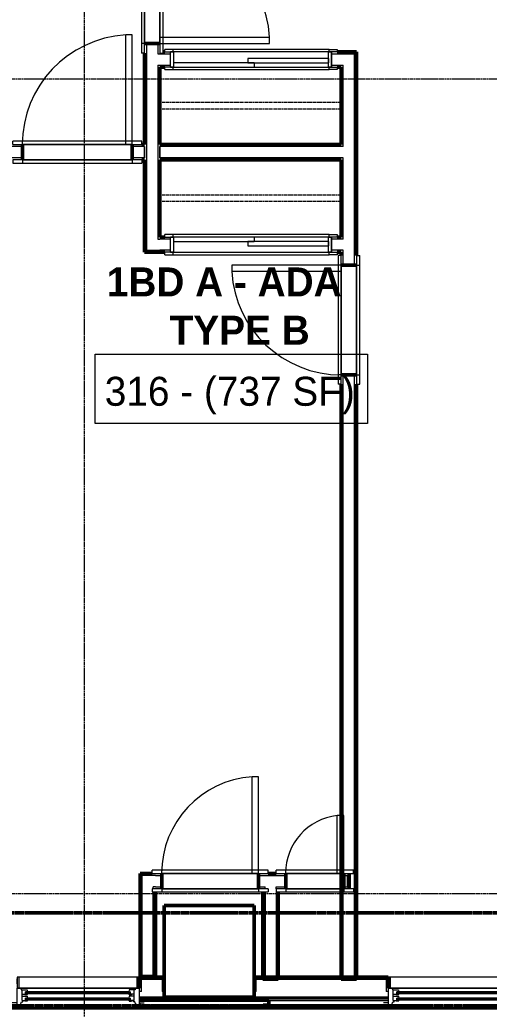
# Model space of a CAD drawing. Header units: inches. Extents: x -4235 to -464, y 9767 to 12347.
# Drawn here: x -3174.4 to -3028.8, y 11246.4 to 11553.7 of the extents above; entities that cross this region are included whole.
import ezdxf

# ---------------------------------------------------------------- set-up
doc = ezdxf.new("R2010")
doc.units = ezdxf.units.IN
doc.header["$MEASUREMENT"] = 0
for name, pattern in [('Dash', [0.25, 0.125, -0.125]), ('Dash 1_16_', [0.125, 0.0625, -0.0625]), ('Grid Line 1_2_', [0.875, 0.5, -0.125, 0.125, -0.125])]:
    doc.linetypes.add(name, pattern=pattern)
for name, color, linetype, lineweight in [('0-1', 7, 'Continuous', 5), ('0-2', 10, 'Continuous', 9), ('A-AREA-IDEN', 2, 'Continuous', 9), ('A-DOOR-1', 10, 'Continuous', 9), ('A-DOOR-2', 50, 'Continuous', 20), ('A-DOOR-FRAM-1', 10, 'Continuous', 9), ('A-DOOR-FRAM-2', 254, 'Continuous', 9), ('A-GENM', 5, 'Continuous', 9), ('A-GENM-4', 5, 'Continuous', 50), ('A-GLAZ-1', 151, 'Continuous', 9), ('A-GLAZ-2', 151, 'Continuous', 20), ('A-GLAZ-4', 9, 'Continuous', 9), ('A-WALL', 113, 'Continuous', 13), ('A-WALL-1', 7, 'Continuous', 50), ('A-WALL-2', 250, 'Continuous', 13), ('A-WALL-3', 10, 'Continuous', 9), ('A-WALL-4', 254, 'Continuous', 9), ('A-WALL-5', 113, 'Continuous', 9), ('A-WALL-6', 113, 'Continuous', 50), ('C-PROP-LINE-1', 91, 'Dash 1_16_', 50), ('Q-CASE-HDLN-1', 10, 'Dash', 9), ('Q-CASE-HDLN-2', 254, 'Dash', 9), ('S-GRID-1', 1, 'Grid Line 1_2_', 9)]:
    doc.layers.add(name, color=color, linetype=linetype, lineweight=lineweight)
doc.styles.add('Century Gothic', font='ufonts.com_century-gothic.ttf', dxfattribs={"height": 9})
doc.styles.add('Century Gothic_B', font='GOTHICB.TTF', dxfattribs={"height": 9})

# ---------------------------------------------------------------- blocks, each defined once
blk = doc.blocks.new('SWING - SINGLE - FLUSH - 2-10 x 6-8 - PRIVACY-3199407-BACKGROUND - RCP - 3RD FLOOR')
at = {"layer": 'A-DOOR-1'}
blk.add_arc((17, 2.37), 34.07, 93.3657, 180, dxfattribs=at)
at = {"layer": 'A-DOOR-2'}
for p, q in [((15, 2.37), (15, 36.38)), ((17, 36.38), (15, 36.38)), ((17, 2.37), (17, 36.38)), ((17, 2.37), (15, 2.37))]:
    blk.add_line(p, q, dxfattribs=at)
at = {"layer": 'A-DOOR-FRAM-1'}
for p, q in [((-17, 3.37), (-20, 3.37)), ((-20, 2.37), (-20, 3.37)), ((17, 3.37), (-17, 3.37)), ((-17, 2.37), (-17, 3.37)), ((20, 3.37), (17, 3.37)), ((17, 2.37), (17, 3.37)), ((20, 2.37), (20, 3.37)), ((-20, 2.37), (-17, 2.37)), ((-17, 2.37), (17, 2.37)), ((17, 2.37), (20, 2.37)), ((-17, -2.38), (-20, -2.38)), ((-20, -2.38), (-20, -3.38)), ((17, -2.38), (-17, -2.38)), ((-17, -2.38), (-17, -3.38)), ((20, -2.38), (17, -2.38)), ((17, -2.38), (17, -3.38)), ((20, -2.38), (20, -3.38)), ((-20, -3.38), (-17, -3.38)), ((-17, -3.38), (17, -3.38)), ((17, -3.38), (20, -3.38))]:
    blk.add_line(p, q, dxfattribs=at)
blk = doc.blocks.new('SLIDING - FLUSH - 4-0 x 6-8-3203584-BACKGROUND - RCP - 3RD FLOOR')
at = {"layer": 'A-DOOR-1'}
for p, q in [((-26.75, 2.25), (-26.75, 3)), ((-24.25, 3), (-26.75, 3)), ((-26.75, 2.25), (-24.25, 2.25)), ((24.25, 3), (-24.25, 3)), ((-24.25, 3), (-24.25, 2.25)), ((1, 2.25), (-24, 2.25)), ((-24, 2.25), (-24, 0.88)), ((-24, 0.88), (1, 0.88)), ((24, 0.88), (-1, 0.88)), ((-1, 0.88), (-1, -0.5)), ((1, 2.25), (1, 0.88)), ((24, 0.88), (24, -0.5)), ((24.25, 2.25), (24.25, 3)), ((24.25, 3), (26.75, 3)), ((26.75, 2.25), (24.25, 2.25)), ((26.75, 3), (26.75, 2.25)), ((-26.75, -3.25), (-26.75, -2.5)), ((-24.25, -2.5), (-26.75, -2.5)), ((-24.25, -2.5), (-24.25, -3.25)), ((-1, -0.5), (24, -0.5)), ((24.25, -2.5), (26.75, -2.5)), ((24.25, -3.25), (24.25, -2.5)), ((26.75, -2.5), (26.75, -3.25)), ((-26.75, -3.25), (-24.25, -3.25)), ((-24.25, -3.25), (24.25, -3.25)), ((26.75, -3.25), (24.25, -3.25))]:
    blk.add_line(p, q, dxfattribs=at)
at = {"layer": 'A-DOOR-FRAM-1'}
for p, q in [((-24, 2.25), (-25, 2.25)), ((-25, -2.5), (-25, 2.25)), ((-24, 2.25), (-24, -2.5)), ((24, 2.25), (1, 2.25)), ((24, -2.5), (24, 2.25)), ((24, 2.25), (25, 2.25)), ((25, 2.25), (25, -2.5)), ((-25, -2.5), (-24, -2.5)), ((-24, -2.5), (24, -2.5)), ((25, -2.5), (24, -2.5))]:
    blk.add_line(p, q, dxfattribs=at)
blk = doc.blocks.new('OD_CW_Closet - OD_CW_Closet-3086221-BACKGROUND - RCP - 3RD FLOOR')
at = {"layer": 'Q-CASE-HDLN-1'}
for p, q in [((0.74, -11), (57.01, -11)), ((0.74, -13), (57.01, -13)), ((27.75, -24), (4.75, -24))]:
    blk.add_line(p, q, dxfattribs=at)
at = {"layer": 'Q-CASE-HDLN-2'}
for p, q in [((0.74, -24), (0.74, 0)), ((0.74, 0), (57.01, 0)), ((57.01, 0), (57.01, -24)), ((2, -24), (0.74, -24)), ((4.75, -24), (4.5, -24)), ((57.01, -24), (55.5, -24))]:
    blk.add_line(p, q, dxfattribs=at)
blk = doc.blocks.new('OD_CW_Closet - OD_CW_Closet-V7-BACKGROUND - RCP - 3RD FLOOR')
at = {"layer": 'Q-CASE-HDLN-1'}
for p, q in [((4.75, 0), (27.75, 0)), ((0.74, -11), (57.01, -11)), ((0.74, -13), (57.01, -13))]:
    blk.add_line(p, q, dxfattribs=at)
at = {"layer": 'Q-CASE-HDLN-2'}
for p, q in [((0.74, -24), (0.74, 0)), ((0.74, 0), (2, 0)), ((55.5, 0), (57.01, 0)), ((57.01, 0), (57.01, -24)), ((57.01, -24), (0.74, -24))]:
    blk.add_line(p, q, dxfattribs=at)
blk = doc.blocks.new('SLIDING - FLUSH - 4-0 x 6-8-3203583-BACKGROUND - RCP - 3RD FLOOR')
at = {"layer": 'A-DOOR-1'}
for p, q in [((-26.75, 2.5), (-26.75, 3.25)), ((-24.25, 3.25), (-26.75, 3.25)), ((24.25, 3.25), (-24.25, 3.25)), ((-24.25, 3.25), (-24.25, 2.5)), ((24.25, 2.5), (24.25, 3.25)), ((24.25, 3.25), (26.75, 3.25)), ((26.75, 3.25), (26.75, 2.5)), ((-26.75, 2.5), (-24.25, 2.5)), ((24, 0.5), (-1, 0.5)), ((-1, 0.5), (-1, -0.88)), ((24, 0.5), (24, -0.88)), ((26.75, 2.5), (24.25, 2.5)), ((-26.75, -3), (-26.75, -2.25)), ((-24.25, -2.25), (-26.75, -2.25)), ((-26.75, -3), (-24.25, -3)), ((-24.25, -2.25), (-24.25, -3)), ((-24.25, -3), (24.25, -3)), ((1, -0.88), (-24, -0.88)), ((-24, -0.88), (-24, -2.25)), ((-24, -2.25), (1, -2.25)), ((-1, -0.88), (24, -0.88)), ((1, -0.88), (1, -2.25)), ((24.25, -2.25), (26.75, -2.25)), ((24.25, -3), (24.25, -2.25)), ((26.75, -3), (24.25, -3)), ((26.75, -2.25), (26.75, -3))]:
    blk.add_line(p, q, dxfattribs=at)
at = {"layer": 'A-DOOR-FRAM-1'}
for p, q in [((-25, -2.25), (-25, 2.5)), ((-24, 2.5), (-25, 2.5)), ((24, 2.5), (-24, 2.5)), ((-24, 2.5), (-24, -2.25)), ((24, -2.25), (24, 2.5)), ((24, 2.5), (25, 2.5)), ((25, 2.5), (25, -2.25)), ((-25, -2.25), (-24, -2.25)), ((1, -2.25), (24, -2.25)), ((25, -2.25), (24, -2.25))]:
    blk.add_line(p, q, dxfattribs=at)
blk = doc.blocks.new('SWING - SINGLE - FLUSH - 30_ x 80_ - MAGIC PAK DOOR - ACOUSTICAL SEAL-3199413-BACKGROUND - RCP - 3RD FLOOR')
at = {"layer": 'A-DOOR-1'}
blk.add_arc((15, 2.375), 30.067, 93.81407, 180, dxfattribs=at)
at = {"layer": 'A-DOOR-2'}
for p, q in [((13, 2.375), (13, 32.375)), ((15, 32.375), (13, 32.375)), ((15, 2.375), (15, 32.375)), ((15, 2.375), (13, 2.375))]:
    blk.add_line(p, q, dxfattribs=at)
at = {"layer": 'A-DOOR-FRAM-1'}
for p, q in [((-15, 3.375), (-18, 3.375)), ((-18, 2.375), (-18, 3.375)), ((15, 3.375), (-15, 3.375)), ((-15, 2.375), (-15, 3.375)), ((18, 3.375), (15, 3.375)), ((15, 2.375), (15, 3.375)), ((18, 2.375), (18, 3.375)), ((-18, 2.375), (-15, 2.375)), ((-15, 2.375), (15, 2.375)), ((15, 2.375), (18, 2.375)), ((-15, -2.375), (-18, -2.375)), ((-18, -2.375), (-18, -3.375)), ((15, -2.375), (-15, -2.375)), ((-15, -2.375), (-15, -3.375)), ((18, -2.375), (15, -2.375)), ((15, -2.375), (15, -3.375)), ((18, -2.375), (18, -3.375)), ((-18, -3.375), (-15, -3.375)), ((-15, -3.375), (15, -3.375)), ((15, -3.375), (18, -3.375))]:
    blk.add_line(p, q, dxfattribs=at)
blk = doc.blocks.new('SWING - SINGLE - FLUSH - 1-6 X 6-8 PASSAGE-V8-BACKGROUND - RCP - 3RD FLOOR')
at = {"layer": 'A-DOOR-1'}
blk.add_arc((9, 2.37), 18.07, 96.3558, 180, dxfattribs=at)
at = {"layer": 'A-DOOR-2'}
for p, q in [((7, 2.37), (7, 20.33)), ((9, 20.33), (7, 20.33)), ((9, 2.37), (9, 20.33)), ((9, 2.37), (7, 2.37))]:
    blk.add_line(p, q, dxfattribs=at)
at = {"layer": 'A-DOOR-FRAM-1'}
for p, q in [((-9, 3.37), (-12, 3.37)), ((-12, 2.37), (-12, 3.37)), ((8.25, 3.37), (-9, 3.37)), ((-9, 2.37), (-9, 3.37)), ((12, 3.37), (9, 3.37)), ((9, 2.37), (9, 3.37)), ((12, 2.37), (12, 3.37)), ((-12, 2.37), (-9, 2.37)), ((-9, 2.37), (8.25, 2.37)), ((9, 2.37), (12, 2.37)), ((-9, -2.38), (-12, -2.38)), ((-12, -2.38), (-12, -3.38)), ((8.25, -2.38), (-9, -2.38)), ((-9, -2.38), (-9, -3.38)), ((12, -2.38), (9, -2.38)), ((9, -2.38), (9, -3.38)), ((12, -2.38), (12, -3.38)), ((-12, -3.38), (-9, -3.38)), ((-9, -3.38), (8.25, -3.38)), ((9, -3.38), (12, -3.38))]:
    blk.add_line(p, q, dxfattribs=at)
at = {"layer": 'A-DOOR-FRAM-2'}
for p, q in [((9, 3.37), (8.25, 3.37)), ((8.25, 2.37), (9, 2.37)), ((9, -2.38), (8.25, -2.38)), ((8.25, -3.38), (9, -3.38))]:
    blk.add_line(p, q, dxfattribs=at)
blk = doc.blocks.new('CTR - 1st Phase - Unit Layouts_rvt-1-BACKGROUND - RCP - 3RD FLOOR')
at = {"layer": 'A-WALL-1'}
for p, q in [((-3135.7, 11546.31), (-3130.95, 11546.31)), ((-3135.7, 11514.94), (-3135.7, 11543.31)), ((-3129.95, 11543.69), (-3129.44, 11543.69)), ((-3075.94, 11543.69), (-3069.92, 11543.69)), ((-3069.92, 11543.69), (-3069.92, 11543.06)), ((-3069.92, 11543.06), (-3069.92, 11538.94)), ((-3129.44, 11538.94), (-3130.95, 11538.94)), ((-3130.95, 11538.94), (-3130.95, 11514.94)), ((-3074.67, 11538.94), (-3075.94, 11538.94)), ((-3074.67, 11514.94), (-3074.67, 11538.94)), ((-3069.92, 11538.94), (-3069.92, 11480.44)), ((-3173.57, 11514.94), (-3173.57, 11510.19)), ((-3139.57, 11510.19), (-3139.57, 11514.94)), ((-3136.57, 11514.94), (-3135.7, 11514.94)), ((-3130.95, 11514.94), (-3074.67, 11514.94)), ((-3135.7, 11510.19), (-3136.57, 11510.19)), ((-3135.7, 11481.44), (-3135.7, 11510.19)), ((-3130.95, 11510.19), (-3130.95, 11486.19)), ((-3074.67, 11510.19), (-3130.95, 11510.19)), ((-3074.67, 11486.19), (-3074.67, 11510.19)), ((-3130.95, 11486.19), (-3129.44, 11486.19)), ((-3075.94, 11486.19), (-3074.67, 11486.19)), ((-3135.07, 11481.44), (-3135.7, 11481.44)), ((-3130.95, 11481.44), (-3135.07, 11481.44)), ((-3129.44, 11481.44), (-3130.95, 11481.44)), ((-3074.67, 11481.44), (-3075.94, 11481.44)), ((-3074.67, 11480.44), (-3074.67, 11481.44)), ((-3069.92, 11477.44), (-3074.67, 11477.44)), ((-3074.67, 11443.44), (-3069.92, 11443.44)), ((-3074.67, 11255.64), (-3074.67, 11440.44)), ((-3069.92, 11440.44), (-3069.92, 11255.64)), ((-3137.12, 11256.16), (-3137.12, 11288.54)), ((-3137.12, 11288.54), (-3136.5, 11288.54)), ((-3136.5, 11288.54), (-3133.36, 11288.54)), ((-3130.36, 11288.54), (-3130.36, 11283.79)), ((-3100.36, 11283.79), (-3100.36, 11288.54)), ((-3097.36, 11288.54), (-3094.92, 11288.54)), ((-3091.92, 11288.54), (-3091.92, 11283.79)), ((-3073.92, 11283.79), (-3073.92, 11288.54)), ((-3072.24, 11288.54), (-3072.24, 11287.91)), ((-3072.24, 11287.91), (-3072.24, 11284.41)), ((-3072.24, 11284.41), (-3072.24, 11283.79)), ((-3132.37, 11282.79), (-3132.37, 11256.16)), ((-3098.98, 11255.64), (-3098.98, 11282.79)), ((-3094.23, 11282.79), (-3094.23, 11255.64)), ((-3136.5, 11256.16), (-3137.12, 11256.16)), ((-3133, 11256.16), (-3136.5, 11256.16)), ((-3132.37, 11256.16), (-3133, 11256.16)), ((-3098.35, 11255.64), (-3098.98, 11255.64)), ((-3094.85, 11255.64), (-3098.35, 11255.64)), ((-3094.23, 11255.64), (-3094.85, 11255.64)), ((-3074.05, 11255.64), (-3074.67, 11255.64)), ((-3070.55, 11255.64), (-3074.05, 11255.64)), ((-3069.92, 11255.64), (-3070.55, 11255.64))]:
    blk.add_line(p, q, dxfattribs=at)
at = {"layer": 'A-WALL-2'}
for p, q in [((-3135.07, 11546.31), (-3135.07, 11482.06)), ((-3131.57, 11546.31), (-3131.57, 11543.06)), ((-3131.57, 11543.06), (-3130.95, 11543.06)), ((-3130.95, 11543.06), (-3127.69, 11543.06)), ((-3077.69, 11543.06), (-3070.55, 11543.06)), ((-3070.55, 11539.56), (-3070.55, 11543.06)), ((-3131.57, 11539.56), (-3130.95, 11539.56)), ((-3131.57, 11539.56), (-3131.57, 11485.56)), ((-3130.95, 11539.56), (-3127.69, 11539.56)), ((-3077.69, 11539.56), (-3074.05, 11539.56)), ((-3074.05, 11538.94), (-3074.05, 11539.56)), ((-3070.55, 11538.94), (-3070.55, 11539.56)), ((-3074.05, 11514.31), (-3074.05, 11538.94)), ((-3070.55, 11477.44), (-3070.55, 11538.94)), ((-3173.57, 11514.31), (-3201.95, 11514.31)), ((-3135.7, 11514.31), (-3139.57, 11514.31)), ((-3135.7, 11510.81), (-3135.7, 11514.31)), ((-3135.7, 11514.31), (-3135.7, 11510.81)), ((-3130.95, 11514.31), (-3130.95, 11510.81)), ((-3074.67, 11514.31), (-3130.95, 11514.31)), ((-3130.95, 11510.81), (-3130.95, 11514.31)), ((-3074.05, 11514.31), (-3074.67, 11514.31)), ((-3173.57, 11510.81), (-3201.95, 11510.81)), ((-3135.7, 11510.81), (-3139.57, 11510.81)), ((-3074.67, 11510.81), (-3130.95, 11510.81)), ((-3074.05, 11510.81), (-3074.67, 11510.81)), ((-3074.05, 11485.56), (-3074.05, 11510.81)), ((-3131.57, 11485.56), (-3130.95, 11485.56)), ((-3127.69, 11485.56), (-3130.95, 11485.56)), ((-3074.67, 11485.56), (-3077.69, 11485.56)), ((-3074.05, 11485.56), (-3074.67, 11485.56)), ((-3135.07, 11482.06), (-3131.57, 11482.06)), ((-3131.57, 11482.06), (-3130.95, 11482.06)), ((-3127.69, 11482.06), (-3130.95, 11482.06)), ((-3074.67, 11482.06), (-3077.69, 11482.06)), ((-3074.05, 11482.06), (-3074.67, 11482.06)), ((-3074.05, 11477.44), (-3074.05, 11482.06)), ((-3074.05, 11256.26), (-3074.05, 11443.44)), ((-3070.55, 11256.26), (-3070.55, 11443.44)), ((-3136.5, 11256.79), (-3136.5, 11287.91)), ((-3133, 11287.91), (-3136.5, 11287.91)), ((-3132.37, 11287.91), (-3133, 11287.91)), ((-3132.37, 11287.91), (-3130.36, 11287.91)), ((-3100.36, 11287.91), (-3091.92, 11287.91)), ((-3073.92, 11287.91), (-3072.86, 11287.91)), ((-3072.86, 11287.91), (-3072.86, 11284.41)), ((-3133, 11283.79), (-3133, 11284.41)), ((-3132.37, 11284.41), (-3133, 11284.41)), ((-3132.37, 11284.41), (-3130.36, 11284.41)), ((-3100.36, 11284.41), (-3098.35, 11284.41)), ((-3098.35, 11283.79), (-3098.35, 11284.41)), ((-3094.85, 11284.41), (-3091.92, 11284.41)), ((-3094.85, 11283.79), (-3094.85, 11284.41)), ((-3073.92, 11284.41), (-3072.86, 11284.41)), ((-3133, 11256.79), (-3133, 11282.79)), ((-3098.35, 11282.79), (-3098.35, 11256.26)), ((-3094.85, 11282.79), (-3094.85, 11256.26)), ((-3133, 11256.79), (-3136.5, 11256.79)), ((-3094.85, 11256.26), (-3098.35, 11256.26)), ((-3070.55, 11256.26), (-3074.05, 11256.26))]:
    blk.add_line(p, q, dxfattribs=at)
at = {"layer": 'A-WALL-3'}
for p, q in [((-3135.7, 11580.31), (-3135.7, 11546.31)), ((-3130.95, 11546.31), (-3130.95, 11580.31)), ((-3127.69, 11538.94), (-3127.69, 11543.69)), ((-3077.69, 11538.94), (-3077.69, 11543.69)), ((-3139.57, 11514.94), (-3173.57, 11514.94)), ((-3173.57, 11510.19), (-3139.57, 11510.19)), ((-3127.69, 11481.44), (-3127.69, 11486.19)), ((-3077.69, 11481.44), (-3077.69, 11486.19)), ((-3074.67, 11477.44), (-3074.67, 11443.44)), ((-3069.92, 11443.44), (-3069.92, 11477.44)), ((-3100.36, 11288.54), (-3130.36, 11288.54)), ((-3074.67, 11288.54), (-3091.92, 11288.54)), ((-3073.92, 11283.79), (-3073.92, 11288.54)), ((-3130.36, 11283.79), (-3100.36, 11283.79)), ((-3091.92, 11283.79), (-3074.67, 11283.79))]:
    blk.add_line(p, q, dxfattribs=at)
at = {"layer": 'A-WALL-4'}
for p, q in [((-3135.7, 11546.31), (-3130.95, 11546.31)), ((-3173.57, 11510.19), (-3173.57, 11514.94)), ((-3139.57, 11510.19), (-3139.57, 11514.94)), ((-3069.92, 11477.44), (-3074.67, 11477.44)), ((-3069.92, 11443.44), (-3074.67, 11443.44)), ((-3130.36, 11283.79), (-3130.36, 11288.54)), ((-3100.36, 11283.79), (-3100.36, 11288.54)), ((-3091.92, 11283.79), (-3091.92, 11288.54)), ((-3073.92, 11288.54), (-3074.67, 11288.54)), ((-3074.67, 11283.79), (-3073.92, 11283.79))]:
    blk.add_line(p, q, dxfattribs=at)
at = {"layer": '0-2'}
for name, p, rotation in [('SWING - SINGLE - FLUSH - 2-10 x 6-8 - PRIVACY-3199407-BACKGROUND - RCP - 3RD FLOOR', (-3133.32, 11563.31), 269.9999999999873), ('OD_CW_Closet - OD_CW_Closet-3086221-BACKGROUND - RCP - 3RD FLOOR', (-3073.94, 11514.94), 180), ('OD_CW_Closet - OD_CW_Closet-V7-BACKGROUND - RCP - 3RD FLOOR', (-3073.94, 11486.19), 180), ('SWING - SINGLE - FLUSH - 2-10 x 6-8 - PRIVACY-3199407-BACKGROUND - RCP - 3RD FLOOR', (-3072.3, 11460.44), 90.00000000004655)]:
    blk.add_blockref(name, p, dxfattribs=dict(at, rotation=rotation))
for name, p in [('SWING - SINGLE - FLUSH - 2-10 x 6-8 - PRIVACY-3199407-BACKGROUND - RCP - 3RD FLOOR', (-3156.57, 11512.56)), ('SLIDING - FLUSH - 4-0 x 6-8-3203583-BACKGROUND - RCP - 3RD FLOOR', (-3102.69, 11541.19)), ('SLIDING - FLUSH - 4-0 x 6-8-3203584-BACKGROUND - RCP - 3RD FLOOR', (-3102.69, 11483.94)), ('SWING - SINGLE - FLUSH - 30_ x 80_ - MAGIC PAK DOOR - ACOUSTICAL SEAL-3199413-BACKGROUND - RCP - 3RD FLOOR', (-3115.36, 11286.16)), ('SWING - SINGLE - FLUSH - 1-6 X 6-8 PASSAGE-V8-BACKGROUND - RCP - 3RD FLOOR', (-3082.92, 11286.16))]:
    blk.add_blockref(name, p, dxfattribs=at)
blk = doc.blocks.new('Basic Wall _ EXT - FIBER CEMENT - LARGE - ___-2162457-BACKGROUND - RCP - 3RD FLOOR')
at = {"layer": 'A-WALL-5'}
for p, q in [((-3129.6, 11249.14), (-3137.31, 11249.14)), ((-3137.31, 11249.14), (-3129.6, 11249.14)), ((-3137.31, 11249.11), (-3097.16, 11249.11)), ((-3137.31, 11249.11), (-3097.16, 11249.11)), ((-3129.6, 11249.14), (-3129.16, 11249.14)), ((-3129.16, 11249.14), (-3102.16, 11249.14)), ((-3102.16, 11249.14), (-3101.72, 11249.14)), ((-3097.16, 11249.14), (-3101.72, 11249.14)), ((-3101.72, 11249.14), (-3097.16, 11249.14)), ((-3060.14, 11249.14), (-3097.16, 11249.14)), ((-3097.16, 11249.14), (-3060.14, 11249.14)), ((-3097.16, 11249.11), (-3060.14, 11249.11)), ((-3097.16, 11249.11), (-3060.14, 11249.11)), ((-3400.56, 11246.52), (-2067.06, 11246.52)), ((-3400.55, 11246.51), (-2067.05, 11246.51)), ((-3400.55, 11246.51), (-2067.05, 11246.51)), ((-3400.53, 11246.5), (-2067.03, 11246.5)), ((-3400.52, 11246.48), (-2067.02, 11246.48)), ((-3400.52, 11246.48), (-2067.02, 11246.48))]:
    blk.add_line(p, q, dxfattribs=at)
blk = doc.blocks.new('Basic Wall _ EXT - FIBER CEMENT - SMALL - ___-2145931-BACKGROUND - RCP - 3RD FLOOR')
at = {"layer": 'A-WALL-5'}
for p, q in [((-3137.31, 11249.81), (-3129.6, 11249.81)), ((-3137.31, 11249.81), (-3129.6, 11249.81)), ((-3101.72, 11249.81), (-3060.14, 11249.81)), ((-3101.72, 11249.81), (-3060.14, 11249.81)), ((-3258, 11246.93), (-2862.27, 11246.93)), ((-3258, 11246.86), (-2862.27, 11246.86)), ((-3137.31, 11247.39), (-3060.14, 11247.39)), ((-3137.31, 11247.39), (-3060.14, 11247.39)), ((-3137.31, 11247.31), (-3060.14, 11247.31))]:
    blk.add_line(p, q, dxfattribs=at)
blk = doc.blocks.new('Window-Double_Hung-Andersen-400_Series-Tilt_Wash - DOUBLE HUNG - COTTAGE - 3RD FLOOR-2888224-BACKGROUND - RCP - 3RD FLOOR')
at = {"layer": 'A-GLAZ-1'}
for p, q in [((-16.29, 2.5), (-15.7, 2.5)), ((-16.29, 2.12), (-15.7, 2.12)), ((-16.29, 0.56), (-15.7, 0.56)), ((-16.29, 0.19), (-15.7, 0.19)), ((-15.82, 2.5), (-15.82, 2.12)), ((-15.82, 0.56), (-15.82, 0.19)), ((-15.7, 2.62), (15.7, 2.62)), ((-15.7, 2.5), (15.7, 2.5)), ((-15.7, 2.12), (15.7, 2.12)), ((-15.7, 2), (15.7, 2)), ((-15.7, 0.69), (15.7, 0.69)), ((-15.7, 0.56), (15.7, 0.56)), ((-15.7, 0.19), (15.7, 0.19)), ((-15.7, 0.06), (15.7, 0.06)), ((16.29, 2.5), (15.7, 2.5)), ((16.29, 2.12), (15.7, 2.12)), ((16.29, 0.56), (15.7, 0.56)), ((16.29, 0.19), (15.7, 0.19)), ((15.82, 2.5), (15.82, 2.12)), ((15.82, 0.56), (15.82, 0.19)), ((-19.01, -2.44), (-19.01, -3.94)), ((-19.01, -2.44), (-18.95, -2.44)), ((18.95, -1.06), (-18.95, -1.06)), ((-18.95, -1.06), (-18.95, -4.44)), ((-18.32, -1.06), (-18.32, -4.44)), ((18.32, -1.06), (18.32, -4.44)), ((18.95, -4.44), (18.95, -1.06)), ((18.95, -2.44), (19.01, -2.44)), ((19.01, -3.94), (19.01, -2.44)), ((-19.01, -3.94), (-18.95, -3.94)), ((-18.95, -4.44), (18.95, -4.44)), ((18.95, -3.94), (19.01, -3.94))]:
    blk.add_line(p, q, dxfattribs=at)
at = {"layer": 'A-GLAZ-2'}
for p, q in [((-19.01, 3.44), (-20.51, 3.44)), ((19.01, 4.81), (-19.01, 4.81)), ((-19.01, 4.81), (-19.01, -1.06)), ((-18.2, 4.81), (-18.2, 4)), ((-18.2, 4), (-17.92, 4)), ((-17.92, 4), (-17.61, 3.19)), ((-17.61, 3.19), (-17.14, 3.19)), ((-17.14, 3.19), (-17.14, 2.75)), ((17.14, 3.19), (17.14, 2.75)), ((17.61, 3.19), (17.14, 3.19)), ((17.92, 4), (17.61, 3.19)), ((18.2, 4), (17.92, 4)), ((18.2, 4.81), (18.2, 4)), ((19.01, -1.06), (19.01, 4.81)), ((19.01, 3.44), (20.51, 3.44)), ((-17.42, 2.75), (-16.57, 2.75)), ((-17.42, 2.75), (-17.42, -0.56)), ((-17.42, 1.37), (-15.86, 1.37)), ((-17.42, 0.81), (-16.57, 0.81)), ((-15.86, 2.97), (-16.57, 2.97)), ((-16.57, 2.62), (-16.57, 2.97)), ((-15.7, 2.62), (-16.57, 2.62)), ((-15.86, 1.03), (-16.57, 1.03)), ((-16.57, 0.69), (-16.57, 1.03)), ((-15.7, 0.69), (-16.57, 0.69)), ((-16.29, 2.62), (-16.29, 2)), ((-15.7, 2), (-16.29, 2)), ((-16.29, 0.69), (-16.29, 0.06)), ((-15.7, 0.06), (-16.29, 0.06)), ((-15.86, 2.97), (-15.7, 2.62)), ((-15.86, 1.37), (-15.7, 2)), ((-15.86, 1.03), (-15.7, 0.69)), ((-15.86, -0.56), (-15.7, 0.06)), ((15.86, 2.97), (15.7, 2.62)), ((15.7, 2.62), (16.57, 2.62)), ((15.7, 2), (16.29, 2)), ((15.86, 1.37), (15.7, 2)), ((15.86, 1.03), (15.7, 0.69)), ((15.7, 0.69), (16.57, 0.69)), ((15.7, 0.06), (16.29, 0.06)), ((15.86, -0.56), (15.7, 0.06)), ((15.86, 2.97), (16.57, 2.97)), ((17.42, 1.37), (15.86, 1.37)), ((15.86, 1.03), (16.57, 1.03)), ((16.29, 2.62), (16.29, 2)), ((16.29, 0.69), (16.29, 0.06)), ((16.57, 2.62), (16.57, 2.97)), ((17.42, 2.75), (16.57, 2.75)), ((16.57, 0.69), (16.57, 1.03)), ((17.42, 0.81), (16.57, 0.81)), ((17.42, 2.75), (17.42, -0.56)), ((-19.01, -1.06), (19.01, -1.06)), ((-17.67, -0.78), (-18, -1.06)), ((-17.67, -0.78), (-17.67, -0.56)), ((-17.67, -0.56), (-15.86, -0.56)), ((17.67, -0.56), (15.86, -0.56)), ((17.67, -0.78), (17.67, -0.56)), ((17.67, -0.78), (18, -1.06))]:
    blk.add_line(p, q, dxfattribs=at)
blk = doc.blocks.new('V-Series_EWC4_SPVU_RFA_2015 - 2ND AND 3RD FLOOR-2226480-BACKGROUND - RCP - 3RD FLOOR')
at = {"layer": 'A-GENM-4'}
for p, q in [((-3858.97, 11736.15), (-3858.97, 11736.59)), ((-3858.97, 11736.59), (-3829.54, 11736.59)), ((-3858.97, 11735.65), (-3858.97, 11736.15)), ((-3858.97, 11736.15), (-3857.97, 11736.15)), ((-3857.97, 11736.15), (-3858.97, 11736.15)), ((-3857.97, 11736.15), (-3857.97, 11735.65)), ((-3857.97, 11709.15), (-3857.97, 11736.15)), ((-3829.54, 11736.59), (-3829.54, 11708.71)), ((-3858.97, 11709.65), (-3858.97, 11735.65)), ((-3857.97, 11735.65), (-3857.97, 11709.65)), ((-3858.97, 11709.15), (-3858.97, 11709.65)), ((-3857.97, 11709.15), (-3858.97, 11709.15)), ((-3858.97, 11708.71), (-3858.97, 11709.15)), ((-3858.97, 11709.15), (-3857.97, 11709.15)), ((-3829.54, 11708.71), (-3858.97, 11708.71)), ((-3857.97, 11709.65), (-3857.97, 11709.15))]:
    blk.add_line(p, q, dxfattribs=at)
blk = doc.blocks.new('Perforated Panel at Magic-Pak - hvac panel - 3rd floor-2505077-BACKGROUND - RCP - 3RD FLOOR')
at = {"layer": 'A-GLAZ-4'}
h = blk.add_hatch(dxfattribs=at)
h.set_pattern_fill('FP_9', color=256, style=0, pattern_type=2)
h.set_pattern_definition([(0, (0, -4.406), (1, 1), [0.5, -1.5]), (90, (0.25, -4.656), (-1, 1), [0.5, -1.5])])
h.paths.add_polyline_path([(-17.99, -4.44), (19.01, -4.44), (19.01, -4.37), (-19.01, -4.37), (-19.01, -4.44)], flags=0)
at = {"layer": 'A-GLAZ-1'}
for p, q in [((-19.01, -4.44), (-19.01, -4.37)), ((-19.01, -4.37), (19.01, -4.37)), ((-19.01, -4.44), (19.01, -4.44)), ((19.01, -4.44), (19.01, -4.37))]:
    blk.add_line(p, q, dxfattribs=at)
blk = doc.blocks.new('Family - ___-2835860-BACKGROUND - RCP - 3RD FLOOR')
at = {"layer": 'C-PROP-LINE-1'}
blk.add_line((-2067.92, 11247.39), (-3401.42, 11247.39), dxfattribs=at)
blk = doc.blocks.new('Family - ___-2835903-BACKGROUND - RCP - 3RD FLOOR')
at = {"layer": 'C-PROP-LINE-1'}
blk.add_line((-2096.82, 11276.29), (-3400.92, 11276.29), dxfattribs=at)
blk = doc.blocks.new('Family - ___-2835932-BACKGROUND - RCP - 3RD FLOOR')
at = {"layer": 'C-PROP-LINE-1'}
blk.add_line((-2067.92, 11247.39), (-3401.42, 11247.39), dxfattribs=at)

msp = doc.modelspace()

# ---------------------------------------------------------------- linework, layer by layer
at = {"layer": 'A-AREA-IDEN', "flags": 128}
msp.add_lwpolyline([(-3151.07, 11449.78), (-3066.57, 11449.78), (-3066.57, 11428.29), (-3151.07, 11428.29)], close=True, dxfattribs=at)
at = {"layer": 'A-WALL'}
for p, q in [((-3136.69, 11251.83), (-3136.69, 11255.64)), ((-3136.69, 11255.64), (-3130.22, 11255.64)), ((-3130.22, 11255.64), (-3130.22, 11251.83)), ((-3101.1, 11251.83), (-3101.1, 11255.64)), ((-3101.1, 11255.64), (-3060.76, 11255.64)), ((-3060.76, 11255.64), (-3060.76, 11251.83)), ((-3136.69, 11251.83), (-3137.31, 11251.83)), ((-3129.6, 11251.83), (-3130.22, 11251.83)), ((-3101.1, 11251.83), (-3101.72, 11251.83)), ((-3060.14, 11251.83), (-3060.76, 11251.83)), ((-3129.6, 11250.14), (-3137.31, 11250.14)), ((-3060.14, 11250.14), (-3101.72, 11250.14)), ((-3060.14, 11249.14), (-3097.16, 11249.14)), ((-3060.14, 11247.64), (-3097.16, 11247.64))]:
    msp.add_line(p, q, dxfattribs=at)
at = {"layer": 'A-WALL-5'}
for p, q in [((-3137.31, 11256.26), (-3137.37, 11256.26)), ((-3060.07, 11256.26), (-3060.14, 11256.26)), ((-3098.91, 11247.64), (-3136.94, 11247.64)), ((-3101.72, 11249.14), (-3129.6, 11249.14)), ((-3097.16, 11249.14), (-3097.16, 11247.64))]:
    msp.add_line(p, q, dxfattribs=at)
at = {"layer": 'A-WALL-6'}
for p, q in [((-3137.31, 11256.26), (-3129.6, 11256.26)), ((-3137.31, 11252.89), (-3137.31, 11256.26)), ((-3129.6, 11256.26), (-3129.6, 11249.14)), ((-3101.72, 11256.26), (-3060.14, 11256.26)), ((-3101.72, 11249.14), (-3101.72, 11256.26)), ((-3060.14, 11256.26), (-3060.14, 11252.89)), ((-3129.6, 11249.14), (-3137.31, 11249.14)), ((-3137.31, 11247.64), (-3136.94, 11247.64)), ((-3136.94, 11247.64), (-3136.94, 11247.45)), ((-3097.16, 11249.14), (-3101.72, 11249.14)), ((-3098.91, 11247.45), (-3098.91, 11247.64)), ((-3098.91, 11247.64), (-3097.16, 11247.64)), ((-3097.16, 11247.64), (-3097.16, 11249.14)), ((-3136.94, 11247.39), (-3137.31, 11247.39)), ((-3060.14, 11247.39), (-3098.91, 11247.39))]:
    msp.add_line(p, q, dxfattribs=at)
at = {"layer": 'S-GRID-1'}
for p, q in [((-3154.32, 9836.18), (-3154.32, 12297.95)), ((-464.45, 11535.19), (-4185.7, 11535.19)), ((-464.45, 11282.19), (-4185.7, 11282.19))]:
    msp.add_line(p, q, dxfattribs=at)

# ---------------------------------------------------------------- block references
at = {"layer": '0-1'}
msp.add_blockref('CTR - 1st Phase - Unit Layouts_rvt-1-BACKGROUND - RCP - 3RD FLOOR', (0, 0), dxfattribs=at)
at = {"layer": 'A-GENM', "rotation": 89.99999999999993}
msp.add_blockref('V-Series_EWC4_SPVU_RFA_2015 - 2ND AND 3RD FLOOR-2226480-BACKGROUND - RCP - 3RD FLOOR', (8606.99, 15108.11), dxfattribs=at)
at = {"layer": 'A-GLAZ-1', "rotation": 180}
for p in [(-3156.32, 11251.83), (-3041.12, 11251.83)]:
    msp.add_blockref('Window-Double_Hung-Andersen-400_Series-Tilt_Wash - DOUBLE HUNG - COTTAGE - 3RD FLOOR-2888224-BACKGROUND - RCP - 3RD FLOOR', p, dxfattribs=at)
at = {"layer": 'A-GLAZ-1'}
msp.add_blockref('Perforated Panel at Magic-Pak - hvac panel - 3rd floor-2505077-BACKGROUND - RCP - 3RD FLOOR', (-3117.92, 11251.83), dxfattribs=at)
at = {"layer": 'A-WALL-5'}
for name in ['Basic Wall _ EXT - FIBER CEMENT - SMALL - ___-2145931-BACKGROUND - RCP - 3RD FLOOR', 'Basic Wall _ EXT - FIBER CEMENT - LARGE - ___-2162457-BACKGROUND - RCP - 3RD FLOOR']:
    msp.add_blockref(name, (0, 0), dxfattribs=at)
at = {"layer": 'C-PROP-LINE-1'}
for name in ['Family - ___-2835860-BACKGROUND - RCP - 3RD FLOOR', 'Family - ___-2835932-BACKGROUND - RCP - 3RD FLOOR', 'Family - ___-2835903-BACKGROUND - RCP - 3RD FLOOR']:
    msp.add_blockref(name, (0, 0), dxfattribs=at)

# ---------------------------------------------------------------- texts
at = {"layer": 'A-AREA-IDEN', "char_height": 9, "attachment_point": 1}
for s, insert, width, style in [('1BD A - ADA', (-3147.45, 11476.75), 93.324, 'Century Gothic_B'), ('TYPE B', (-3127.95, 11461.75), 46.359, 'Century Gothic_B'), ('316 - (737 SF)', (-3148.07, 11442.78), 94.839, 'Century Gothic')]:
    msp.add_mtext(s, dxfattribs=dict(at, insert=insert, width=width, style=style))

doc.saveas('drawing.dxf')
